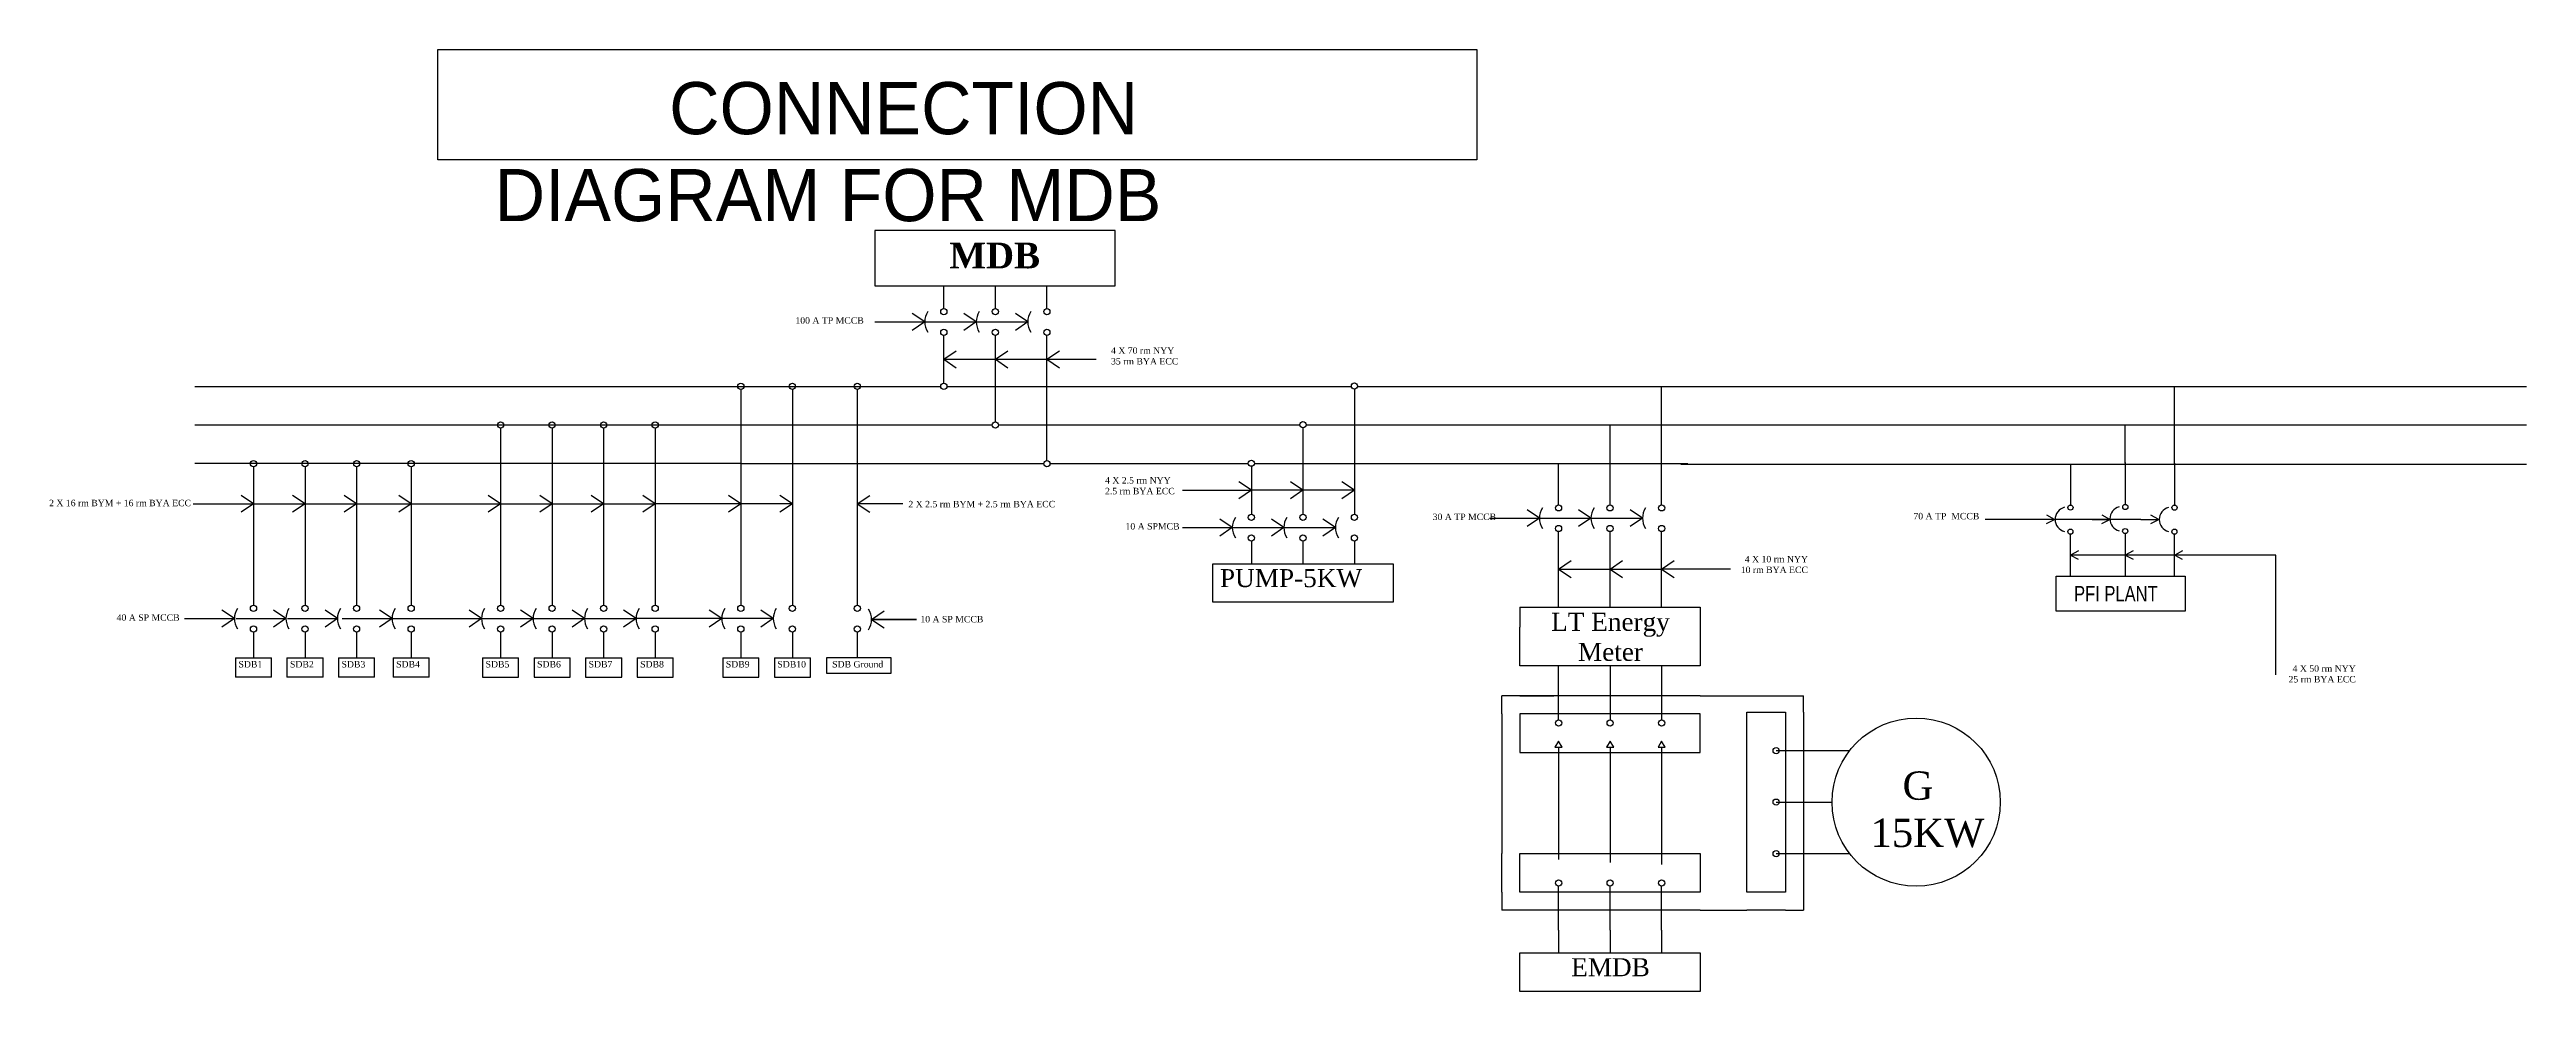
# Model space of a CAD drawing. Header units: inches. Extents: x -18 to 943, y -123 to 243.
import ezdxf

# ---------------------------------------------------------------- set-up
doc = ezdxf.new("R2010")
doc.units = ezdxf.units.IN
doc.header["$MEASUREMENT"] = 0
doc.layers.add('Diagram', color=134, linetype='Continuous', plot=False)

msp = doc.modelspace()

# ---------------------------------------------------------------- linework, layer by layer
for p, q in [((395.33, 172.18), (301.96, 172.18)), ((301.96, 172.18), (301.96, 150.72)), ((395.33, 150.72), (395.33, 172.18)), ((301.96, 150.72), (395.33, 150.72)), ((328.81, 141.92), (328.81, 150.72)), ((348.81, 141.92), (348.81, 150.72)), ((368.81, 141.92), (368.81, 150.72)), ((302.04, 136.72), (361.4, 136.72)), ((321.4, 136.72), (316.57, 139.99)), ((321.4, 136.72), (316.57, 133.44)), ((341.4, 136.72), (336.57, 139.99)), ((341.4, 136.72), (336.57, 133.44)), ((361.4, 136.72), (356.57, 139.99)), ((361.4, 136.72), (356.57, 133.44)), ((328.81, 112.91), (328.81, 131.52)), ((328.81, 122.21), (333.65, 125.48)), ((348.81, 97.91), (348.81, 131.52)), ((348.81, 122.21), (353.65, 125.48)), ((368.81, 82.91), (368.81, 131.52)), ((368.81, 122.21), (373.65, 125.48)), ((328.81, 122.21), (387.99, 122.21)), ((328.81, 122.21), (333.65, 118.94)), ((348.81, 122.21), (353.65, 118.94)), ((368.81, 122.21), (373.65, 118.94)), ((250.01, 110.51), (250.01, 51.71)), ((270.01, 110.51), (270.01, 51.71)), ((295.2, 110.51), (295.2, 51.71)), ((488.21, 110.66), (488.21, 62.05)), ((607.44, 65.72), (607.44, 111.71)), ((587.44, 65.72), (587.44, 96.71)), ((156.75, 95.51), (156.75, 51.71)), ((176.75, 95.51), (176.75, 51.71)), ((196.75, 95.51), (196.75, 51.71)), ((216.75, 95.51), (216.75, 51.71)), ((468.21, 95.66), (468.21, 62.05)), ((60.83, 80.51), (60.83, 51.71)), ((80.83, 80.51), (80.83, 51.71)), ((100.83, 80.51), (100.83, 51.71)), ((122.03, 80.51), (122.03, 51.71)), ((448.21, 80.66), (448.21, 62.05)), ((567.44, 65.72), (567.44, 81.71)), ((60.83, 66.11), (56, 69.38)), ((80.83, 66.11), (76, 69.38)), ((100.83, 66.11), (96, 69.38)), ((122.03, 66.11), (117.2, 69.38)), ((156.75, 66.11), (151.92, 69.38)), ((176.75, 66.11), (171.92, 69.38)), ((196.75, 66.11), (191.92, 69.38)), ((216.75, 66.11), (211.92, 69.38)), ((250.01, 66.11), (245.18, 69.38)), ((270.01, 66.11), (265.18, 69.38)), ((295.2, 66.11), (300.03, 69.38)), ((421.44, 71.36), (448.21, 71.36)), ((448.21, 71.36), (443.37, 74.63)), ((448.21, 71.36), (443.37, 68.08)), ((488.21, 71.36), (448.21, 71.36)), ((468.21, 71.36), (463.37, 74.63)), ((468.21, 71.36), (463.37, 68.08)), ((488.21, 71.36), (483.37, 74.63)), ((488.21, 71.36), (483.37, 68.08)), ((37.45, 66.11), (60.83, 66.11)), ((60.83, 66.11), (56, 62.83)), ((57.45, 66.11), (80.83, 66.11)), ((80.83, 66.11), (76, 62.83)), ((77.45, 66.11), (100.83, 66.11)), ((100.83, 66.11), (96, 62.83)), ((98.65, 66.11), (122.03, 66.11)), ((122.03, 66.11), (117.2, 62.83)), ((122.03, 66.11), (216.75, 66.11)), ((156.75, 66.11), (151.92, 62.83)), ((176.75, 66.11), (171.92, 62.83)), ((196.75, 66.11), (191.92, 62.83)), ((216.75, 66.11), (211.92, 62.83)), ((270.01, 66.11), (216.75, 66.11)), ((250.01, 66.11), (245.18, 62.83)), ((270.01, 66.11), (265.18, 62.83)), ((295.2, 66.11), (300.03, 62.83)), ((312.92, 66.11), (295.2, 66.11)), ((440.8, 56.85), (435.96, 60.13)), ((460.8, 56.85), (455.96, 60.13)), ((480.8, 56.85), (475.96, 60.13)), ((540.67, 60.52), (600.03, 60.52)), ((560.03, 60.52), (555.19, 63.79)), ((560.03, 60.52), (555.19, 57.25)), ((580.03, 60.52), (575.19, 63.79)), ((580.03, 60.52), (575.19, 57.25)), ((600.03, 60.52), (595.19, 63.79)), ((600.03, 60.52), (595.19, 57.25)), ((793.47, 60.05), (733.03, 60.05)), ((60.83, 51.71), (60.83, 36.71)), ((80.83, 51.71), (80.83, 36.71)), ((100.83, 51.71), (100.83, 36.71)), ((122.03, 51.71), (122.03, 36.71)), ((156.75, 51.71), (156.75, 36.71)), ((176.75, 51.71), (176.75, 36.71)), ((196.75, 51.71), (196.75, 36.71)), ((216.75, 51.71), (216.75, 36.71)), ((250.01, 51.71), (250.01, 36.71)), ((270.01, 51.71), (270.01, 36.71)), ((295.2, 51.71), (295.2, 36.71)), ((421.44, 56.85), (480.8, 56.85)), ((440.8, 56.85), (435.96, 53.58)), ((448.21, 51.65), (448.21, 42.85)), ((460.8, 56.85), (455.96, 53.58)), ((468.21, 51.65), (468.21, 42.85)), ((480.8, 56.85), (475.96, 53.58)), ((488.21, 51.65), (488.21, 42.85)), ((567.44, 25.98), (567.44, 55.32)), ((587.44, 25.98), (587.44, 55.32)), ((607.44, 25.98), (607.44, 55.32)), ((433.21, 42.85), (503.21, 42.85)), ((433.21, 27.85), (433.21, 42.85)), ((503.21, 42.85), (503.21, 27.85)), ((567.44, 40.76), (572.27, 44.03)), ((567.44, 40.76), (607.44, 40.76)), ((567.44, 40.76), (572.27, 37.48)), ((587.44, 40.76), (592.27, 44.03)), ((587.44, 40.76), (592.27, 37.48)), ((607.44, 40.76), (612.27, 44.03)), ((634.21, 40.76), (607.44, 40.76)), ((607.44, 40.76), (612.27, 37.48)), ((60.83, 36.71), (60.83, 26.71)), ((80.83, 36.71), (80.83, 26.71)), ((100.83, 36.71), (100.83, 26.71)), ((122.03, 36.71), (122.03, 26.71)), ((156.75, 36.71), (156.75, 26.71)), ((176.75, 36.71), (176.75, 26.71)), ((196.75, 36.71), (196.75, 26.71)), ((216.75, 36.71), (216.75, 26.71)), ((250.01, 36.71), (250.01, 26.71)), ((270.01, 36.71), (270.01, 26.71)), ((295.2, 36.71), (295.2, 26.71)), ((34.06, 21.51), (53.42, 21.51)), ((53.42, 21.51), (48.59, 24.78)), ((53.42, 21.51), (48.59, 18.23)), ((54.06, 21.51), (73.42, 21.51)), ((73.42, 21.51), (68.59, 24.78)), ((73.42, 21.51), (68.59, 18.23)), ((74.06, 21.51), (93.42, 21.51)), ((93.42, 21.51), (88.59, 24.78)), ((93.42, 21.51), (88.59, 18.23)), ((95.26, 21.51), (114.62, 21.51)), ((114.62, 21.51), (109.79, 24.78)), ((114.62, 21.51), (109.79, 18.23)), ((114.62, 21.51), (209.34, 21.51)), ((149.34, 21.51), (144.51, 24.78)), ((149.34, 21.51), (144.51, 18.23)), ((169.34, 21.51), (164.51, 24.78)), ((169.34, 21.51), (164.51, 18.23)), ((189.34, 21.51), (184.51, 24.78)), ((189.34, 21.51), (184.51, 18.23)), ((209.34, 21.51), (204.51, 24.78)), ((209.34, 21.51), (204.51, 18.23)), ((262.6, 21.51), (209.34, 21.51)), ((242.6, 21.51), (237.77, 24.78)), ((242.6, 21.51), (237.77, 18.23)), ((262.6, 21.51), (257.77, 24.78)), ((262.6, 21.51), (257.77, 18.23)), ((300.79, 21.23), (305.62, 24.51)), ((300.79, 21.23), (305.62, 17.96)), ((300.79, 21.23), (318.14, 21.23)), ((318.14, 21.23), (300.79, 21.23)), ((503.21, 27.85), (433.21, 27.85)), ((552.45, 25.98), (622.45, 25.98)), ((552.45, 25.98), (552.45, 18.24)), ((622.45, 25.98), (622.45, 18.24)), ((60.83, 16.31), (60.83, 6.31)), ((80.83, 16.31), (80.83, 6.31)), ((100.83, 16.31), (100.83, 6.31)), ((122.03, 16.31), (122.03, 6.31)), ((156.75, 16.31), (156.75, 6.31)), ((176.75, 16.31), (176.75, 6.31)), ((196.75, 16.31), (196.75, 6.31)), ((216.75, 16.31), (216.75, 6.31)), ((250.01, 16.31), (250.01, 6.31)), ((270.01, 16.31), (270.01, 6.31)), ((295.2, 16.31), (295.2, 6.31)), ((552.45, 3.24), (552.45, 18.24)), ((622.45, 18.24), (622.45, 3.24)), ((53.83, 6.31), (67.83, 6.31)), ((53.83, 6.31), (53.83, -1.19)), ((67.83, -1.19), (67.83, 6.31)), ((73.83, 6.31), (87.83, 6.31)), ((73.83, 6.31), (73.83, -1.19)), ((87.83, -1.19), (87.83, 6.31)), ((93.83, 6.31), (107.83, 6.31)), ((93.83, 6.31), (93.83, -1.19)), ((107.83, -1.19), (107.83, 6.31)), ((115.03, 6.31), (129.03, 6.31)), ((115.03, 6.31), (115.03, -1.19)), ((129.03, -1.19), (129.03, 6.31)), ((149.75, 6.31), (163.75, 6.31)), ((149.75, 6.31), (149.75, -1.19)), ((163.75, -1.19), (163.75, 6.31)), ((169.75, 6.31), (183.75, 6.31)), ((169.75, 6.31), (169.75, -1.19)), ((183.75, -1.19), (183.75, 6.31)), ((189.75, 6.31), (203.75, 6.31)), ((189.75, 6.31), (189.75, -1.19)), ((203.75, -1.19), (203.75, 6.31)), ((209.75, 6.31), (223.75, 6.31)), ((209.75, 6.31), (209.75, -1.19)), ((223.75, -1.19), (223.75, 6.31)), ((243.01, 6.31), (257.01, 6.31)), ((243.01, 6.31), (243.01, -1.19)), ((257.01, -1.19), (257.01, 6.31)), ((263.01, 6.31), (277.01, 6.31)), ((263.01, 6.31), (263.01, -1.19)), ((277.01, -1.19), (277.01, 6.31)), ((288.2, 6.31), (283.3, 6.31)), ((283.3, 6.31), (283.3, 0.34)), ((283.3, 0.34), (308.35, 0.34)), ((302.2, 6.31), (288.2, 6.31)), ((308.35, 6.31), (302.2, 6.31)), ((308.35, 0.34), (308.35, 6.31)), ((622.45, 3.24), (552.45, 3.24)), ((567.45, -17.8), (567.44, 3.24)), ((587.45, 3.24), (587.45, -17.8)), ((607.45, 3.24), (607.45, -17.8)), ((67.83, -1.19), (53.83, -1.19)), ((87.83, -1.19), (73.83, -1.19)), ((107.83, -1.19), (93.83, -1.19)), ((129.03, -1.19), (115.03, -1.19)), ((149.75, -1.19), (163.75, -1.19)), ((169.75, -1.19), (183.75, -1.19)), ((189.75, -1.19), (203.75, -1.19)), ((209.75, -1.19), (223.75, -1.19)), ((243.01, -1.19), (257.01, -1.19)), ((263.01, -1.19), (277.01, -1.19)), ((552.45, -8.4), (545.45, -8.4)), ((545.45, -15.4), (545.45, -8.4)), ((622.45, -8.4), (552.45, -8.4)), ((552.45, -8.4), (565.62, -8.4)), ((622.45, -8.4), (662.5, -8.4)), ((662.5, -14.74), (662.5, -8.4)), ((545.45, -15.4), (545.45, -30.4)), ((622.45, -15.4), (552.45, -15.4)), ((552.45, -15.4), (552.45, -30.4)), ((622.45, -30.4), (622.45, -15.4)), ((640.5, -84.74), (640.5, -14.74)), ((640.5, -14.74), (655.5, -14.74)), ((655.5, -14.74), (655.5, -84.74)), ((662.5, -14.74), (662.5, -84.74)), ((567.45, -26), (566.05, -28.43)), ((566.05, -28.43), (568.85, -28.43)), ((568.85, -28.43), (567.45, -26)), ((567.45, -28.43), (567.45, -71.97)), ((587.45, -26), (586.05, -28.43)), ((586.05, -28.43), (588.85, -28.43)), ((588.85, -28.43), (587.45, -26)), ((587.48, -28.43), (587.48, -73.19)), ((607.45, -26), (606.05, -28.43)), ((606.05, -28.43), (608.85, -28.43)), ((608.85, -28.43), (607.45, -26)), ((607.45, -28.43), (607.45, -73.89)), ((545.45, -30.4), (545.45, -69.74)), ((552.45, -30.4), (622.45, -30.4)), ((651.9, -29.74), (680.43, -29.74)), ((651.9, -49.74), (673.59, -49.74)), ((545.45, -84.74), (545.45, -69.74)), ((552.45, -69.74), (622.45, -69.74)), ((552.45, -84.74), (552.45, -69.74)), ((622.45, -69.74), (622.45, -84.74)), ((651.9, -69.74), (680.43, -69.74)), ((545.45, -84.74), (545.45, -91.74)), ((622.45, -84.74), (552.45, -84.74)), ((567.45, -99.46), (567.45, -82.34)), ((587.45, -99.46), (587.45, -82.34)), ((607.45, -99.46), (607.45, -82.34)), ((655.5, -84.74), (640.5, -84.74)), ((662.5, -84.74), (662.5, -91.74)), ((552.45, -91.74), (545.45, -91.74)), ((622.45, -91.74), (552.45, -91.74)), ((622.45, -91.74), (640.5, -91.74)), ((655.5, -91.74), (640.5, -91.74)), ((655.5, -91.74), (662.5, -91.74)), ((567.45, -99.46), (567.45, -108.26)), ((587.45, -99.46), (587.45, -108.26)), ((607.45, -99.46), (607.45, -108.26)), ((552.45, -108.26), (622.45, -108.26)), ((552.45, -123.26), (552.45, -108.26)), ((622.45, -108.26), (622.45, -123.26)), ((622.45, -123.26), (552.45, -123.26))]:
    msp.add_line(p, q)
at = {"color": 1}
for p, q in [((38.04, 111.71), (327.61, 111.71)), ((310.01, 111.71), (327.61, 111.71)), ((330.01, 111.71), (487.02, 111.71)), ((489.4, 111.71), (620.4, 111.71)), ((618.95, 111.61), (943.17, 111.61))]:
    msp.add_line(p, q, dxfattribs=at)
at = {"color": 3}
for p, q in [((38.04, 96.71), (287.61, 96.71)), ((287.61, 96.71), (290.01, 96.71)), ((290.01, 96.71), (347.61, 96.71)), ((350.01, 96.71), (467.02, 96.71)), ((469.4, 96.71), (530.2, 96.71)), ((530.2, 96.71), (618.93, 96.71)), ((618.05, 96.79), (943.17, 96.79))]:
    msp.add_line(p, q, dxfattribs=at)
at = {"color": 2}
for p, q in [((250.32, 81.71), (38.04, 81.71)), ((250.32, 81.71), (267.61, 81.71)), ((267.61, 81.71), (270.01, 81.71)), ((270.01, 81.71), (367.61, 81.71)), ((370.01, 81.71), (447.02, 81.71)), ((449.4, 81.71), (529.96, 81.71)), ((529.96, 81.71), (617.58, 81.71)), ((614.9, 81.52), (943.17, 81.52))]:
    msp.add_line(p, q, dxfattribs=at)
msp.add_lwpolyline([(132.33, 242.5), (535.74, 242.5), (535.74, 199.65), (132.33, 199.65)], close=True)
for centre, radius in [((328.81, 140.72), 1.2), ((348.81, 140.72), 1.2), ((368.81, 140.72), 1.2), ((328.81, 132.72), 1.2), ((348.81, 132.72), 1.2), ((368.81, 132.72), 1.2), ((250.01, 111.71), 1.2), ((270.01, 111.71), 1.2), ((295.2, 111.71), 1.2), ((328.81, 111.71), 1.2), ((488.21, 111.86), 1.2), ((156.75, 96.71), 1.2), ((176.75, 96.71), 1.2), ((196.75, 96.71), 1.2), ((216.75, 96.71), 1.2), ((348.81, 96.71), 1.2), ((468.21, 96.86), 1.2), ((60.83, 81.71), 1.2), ((80.83, 81.71), 1.2), ((100.83, 81.71), 1.2), ((122.03, 81.71), 1.2), ((368.81, 81.71), 1.2), ((448.21, 81.86), 1.2), ((448.21, 60.85), 1.2), ((468.21, 60.85), 1.2), ((488.21, 60.85), 1.2), ((567.44, 64.52), 1.2), ((567.44, 56.52), 1.2), ((587.44, 64.52), 1.2), ((587.44, 56.52), 1.2), ((607.44, 64.52), 1.2), ((607.44, 56.52), 1.2), ((448.21, 52.85), 1.2), ((468.21, 52.85), 1.2), ((488.21, 52.85), 1.2), ((60.83, 25.51), 1.2), ((80.83, 25.51), 1.2), ((100.83, 25.51), 1.2), ((122.03, 25.51), 1.2), ((156.75, 25.51), 1.2), ((176.75, 25.51), 1.2), ((196.75, 25.51), 1.2), ((216.75, 25.51), 1.2), ((250.01, 25.51), 1.2), ((270.01, 25.51), 1.2), ((295.2, 25.51), 1.2), ((60.83, 17.51), 1.2), ((80.83, 17.51), 1.2), ((100.83, 17.51), 1.2), ((122.03, 17.51), 1.2), ((156.75, 17.51), 1.2), ((176.75, 17.51), 1.2), ((196.75, 17.51), 1.2), ((216.75, 17.51), 1.2), ((250.01, 17.51), 1.2), ((270.01, 17.51), 1.2), ((295.2, 17.51), 1.2), ((567.45, -19), 1.2), ((587.45, -19), 1.2), ((607.45, -19), 1.2), ((706.25, -49.74), 32.66), ((651.9, -29.74), 1.2), ((651.9, -49.74), 1.2), ((651.9, -69.74), 1.2), ((567.45, -81.14), 1.2), ((587.45, -81.14), 1.2), ((607.45, -81.14), 1.2)]:
    msp.add_circle(centre, radius)
for centre, start, end in [((328.81, 136.72), 147.33343, 212.66657), ((348.81, 136.72), 147.33343, 212.66657), ((368.81, 136.72), 147.33343, 212.66657), ((448.21, 56.85), 147.33343, 212.66657), ((468.21, 56.85), 147.33343, 212.66657), ((488.21, 56.85), 147.33343, 212.66657), ((567.44, 60.52), 147.33343, 212.66657), ((587.44, 60.52), 147.33343, 212.66657), ((607.44, 60.52), 147.33343, 212.66657), ((60.83, 21.51), 147.33343, 212.66657), ((80.83, 21.51), 147.33343, 212.66657), ((100.83, 21.51), 147.33343, 212.66657), ((122.03, 21.51), 147.33343, 212.66657), ((156.75, 21.51), 147.33343, 212.66657), ((176.75, 21.51), 147.33343, 212.66657), ((196.75, 21.51), 147.33343, 212.66657), ((216.75, 21.51), 147.33343, 212.66657), ((250.01, 21.51), 147.33343, 212.66657), ((270.01, 21.51), 147.33343, 212.66657), ((293.37, 21.23), 327.33343, 32.66657)]:
    msp.add_arc(centre, 7.41, start, end)
at = {"layer": 'Diagram', "color": 0, "ltscale": 10}
for p, q in [((806.48, 81.71), (806.48, 111.61)), ((787.42, 81.93), (787.42, 96.79)), ((766.12, 81.52), (766.12, 65.64)), ((787.4, 82.19), (787.4, 65.88)), ((806.52, 81.93), (806.52, 65.62)), ((756.9, 58.43), (760.02, 60.06)), ((760.02, 60.06), (756.97, 61.7)), ((774.55, 60.06), (781.5, 60.06)), ((778.38, 58.43), (781.5, 60.06)), ((781.5, 60.06), (778.45, 61.69)), ((793.47, 60.05), (800.42, 60.05)), ((797.3, 58.42), (800.42, 60.05)), ((800.42, 60.05), (797.37, 61.68)), ((766.18, 38.01), (766.18, 54.32)), ((787.46, 38.25), (787.46, 54.56)), ((806.57, 37.99), (806.57, 54.3)), ((769.26, 47.84), (766.23, 46.21)), ((845.82, 46.2), (766.23, 46.21)), ((766.23, 46.21), (769.19, 44.57)), ((790.52, 47.85), (787.45, 46.21)), ((787.45, 46.21), (790.45, 44.59)), ((809.66, 47.82), (806.62, 46.2)), ((806.62, 46.2), (809.58, 44.56)), ((845.78, 46.2), (845.78, -0.28))]:
    msp.add_line(p, q, dxfattribs=at)
msp.add_lwpolyline([(760.6, 37.98), (810.65, 37.98), (810.65, 24.42), (760.6, 24.42)], close=True, dxfattribs=at)
for centre in [(766.15, 64.64), (787.44, 64.88), (806.55, 64.62), (766.12, 55.29), (787.4, 55.53), (806.51, 55.28)]:
    msp.add_circle(centre, 1, dxfattribs=at)
for centre in [(765.05, 60.05), (786.34, 60.29), (805.45, 60.03)]:
    msp.add_arc(centre, 4.85, 104.9365, 255.37207, dxfattribs=at)

# ---------------------------------------------------------------- texts
for s, insert, char_height, width, attachment_point in [('{\\fAgency FB|b0|i0|c0|p34;\\C43;\\c3649492;         CONNECTION DIAGRAM FOR MDB}', (154.48, 229.86), 20.25, 358.9708, 1), ('{\\fTimes New Roman|b1|i0|c0|p18;MDB}', (330.92, 167.51), 10, 52.2261, 1), ('{\\fTimes New Roman|b0|i0|c0|p18;100 A TP MCCB}', (271.18, 138.55), 2.5, 27.5857, 1), ('{\\fTimes New Roman|b0|i0|c0|p18;4 X 70 rm NYY\\P35 rm BYA ECC}', (393.71, 126.87), 2.5, 27.5857, 1), ('{\\fTimes New Roman|b0|i0|c0|p18;2 X 16 rm BYM + 16 rm BYA ECC}', (-18.52, 67.67), 2.5, 54.3572, 1), ('{\\fTimes New Roman|b0|i0|c0|p18;4 X 2.5 rm NYY\\P2.5 rm BYA ECC}', (391.38, 76.48), 2.5, 27.5857, 1), ('{\\fTimes New Roman|b0|i0|c0|p18;2 X 2.5 rm BYM + 2.5 rm BYA ECC}', (315.05, 67.25), 2.5, 55.8569, 1), ('{\\fTimes New Roman|b0|i0|c0|p18;10 A SPMCB}', (399.33, 58.63), 2.5, 34.4633, 1), ('{\\fTimes New Roman|b0|i0|c0|p18;30 A TP MCCB}', (518.56, 62.3), 2.5, 34.4633, 1), ('{\\fTimes New Roman|b0|i0|c0|p18;70 A TP  MCCB}', (705.18, 62.58), 2.5, 34.4633, 1), ('{\\fTimes New Roman|b0|i0|c0|p18;PUMP-5KW}', (435.98, 40.77), 7, 64.7344, 1), ('{\\fTimes New Roman|b0|i0|c0|p18;4 X 10 rm NYY\\P10 rm BYA ECC}', (664.27, 45.88), 2.5, 27.5857, 3), ('{\\fTimes New Roman|b0|i0|c0|p18;40 A SP MCCB}', (7.7, 23.19), 2.5, 34.4633, 1), ('{\\fTimes New Roman|b0|i0|c0|p18;10 A SP MCCB}', (319.7, 22.55), 2.5, 34.4633, 1), ('{\\fTimes New Roman|b0|i0|c0|p18;LT Energy\\PMeter}', (587.59, 14.39), 7, 64.7344, 5), ('{\\fTimes New Roman|b0|i0|c0|p18;SDB1}', (54.99, 5.05), 2.5, 11.7781, 1), ('{\\fTimes New Roman|b0|i0|c0|p18;SDB2}', (74.99, 5.05), 2.5, 11.7781, 1), ('{\\fTimes New Roman|b0|i0|c0|p18;SDB3}', (94.99, 5.05), 2.5, 11.7781, 1), ('{\\fTimes New Roman|b0|i0|c0|p18;SDB4}', (116.19, 5.05), 2.5, 11.7781, 1), ('{\\fTimes New Roman|b0|i0|c0|p18;SDB5}', (150.91, 5.05), 2.5, 11.7781, 1), ('{\\fTimes New Roman|b0|i0|c0|p18;SDB6}', (170.91, 5.05), 2.5, 11.7781, 1), ('{\\fTimes New Roman|b0|i0|c0|p18;SDB7}', (190.91, 5.05), 2.5, 11.7781, 1), ('{\\fTimes New Roman|b0|i0|c0|p18;SDB8}', (210.91, 5.05), 2.5, 11.7781, 1), ('{\\fTimes New Roman|b0|i0|c0|p18;SDB9}', (244.17, 5.05), 2.5, 11.7781, 1), ('{\\fTimes New Roman|b0|i0|c0|p18;SDB10}', (264.17, 5.05), 2.5, 11.7781, 1), ('{\\fTimes New Roman|b0|i0|c0|p18;SDB Ground}', (285.45, 5.05), 2.5, 33.0078, 1), ('{\\fTimes New Roman|b0|i0|c0|p18;4 X 50 rm NYY\\P25 rm BYA ECC}', (876.91, 3.41), 2.5, 27.5857, 3), ('{\\fTimes New Roman|b0|i0|c0|p18;   G\\P15KW}', (688.5, -37.81), 11, 40.8932, 1), ('{\\fTimes New Roman|b0|i0|c0|p18;EMDB}', (587.59, -113.84), 7, 64.7344, 5)]:
    msp.add_mtext(s, dxfattribs=dict(insert=insert, char_height=char_height, width=width, attachment_point=attachment_point))
at = {"layer": 'Diagram', "color": 0, "ltscale": 10, "insert": (767.55, 34.19), "char_height": 6, "width": 42.4437, "attachment_point": 1}
msp.add_mtext('{\\W0.8;PFI PLANT}', dxfattribs=at)

doc.saveas('drawing.dxf')
